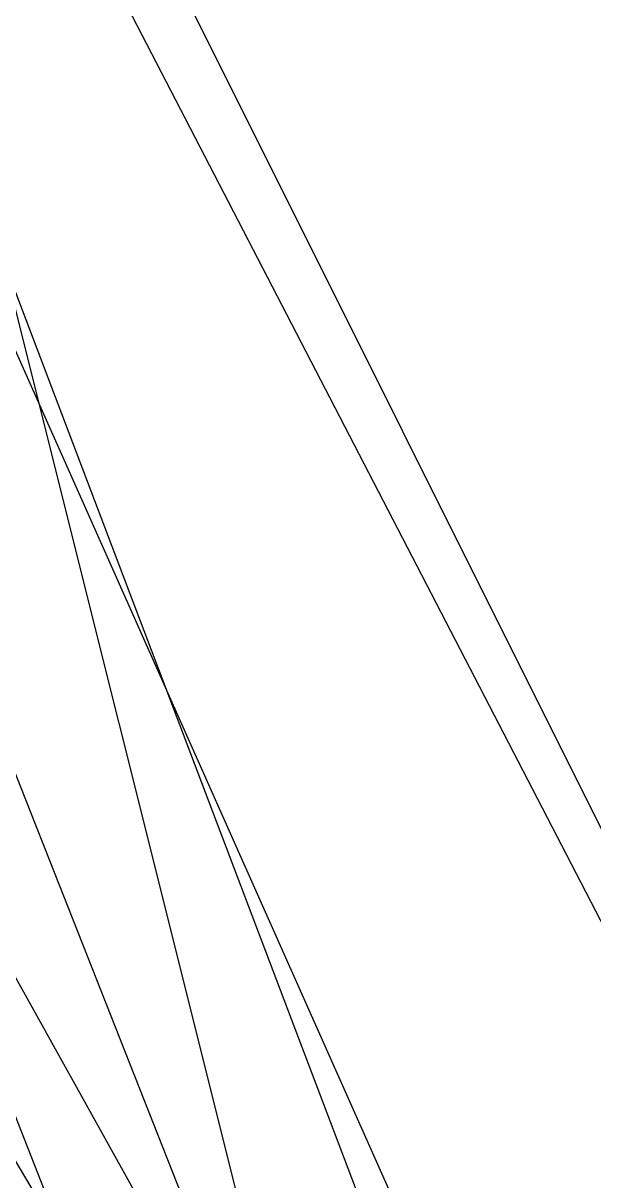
# Model space of a CAD drawing. Header units: millimetres. Extents: x -14906165 to 53546503, y 133836 to 58622790.
# Drawn here: x 43538355 to 44000657, y 39611371 to 40549494 of the extents above; entities that cross this region are included whole.
import ezdxf

# ---------------------------------------------------------------- set-up
doc = ezdxf.new("R2010")
doc.units = ezdxf.units.MM
doc.header["$LTSCALE"] = 100
doc.layers.add('标准形式增加', color=6, linetype='Continuous')

# ---------------------------------------------------------------- blocks, each defined once
blk = doc.blocks.new('绘图要素标准库V1.0 - 0416')
at = {"layer": '标准形式增加'}
for p, q in [((-567116.4, 652927), (-491994.7, 675601.2)), ((-562702.3, 653235), (-491994.7, 675601.2)), ((-581214.3, 647069.2), (-491817.7, 670253.6)), ((-491817.7, 670253.6), (-542863.2, 652593.1)), ((-530509.1, 655562), (-491817.7, 670253.6)), ((-562547.8, 653675.6), (-491817.7, 668289.9)), ((-565936, 650564.3), (-491817.7, 666806.3)), ((-535943.7, 655724.4), (-491817.7, 665322.6)), ((-590272.8, 653823.1), (-491817.7, 663750.5))]:
    blk.add_line(p, q, dxfattribs=at)

msp = doc.modelspace()

# ---------------------------------------------------------------- block references
at = {"lineweight": 5, "xscale": 64.06802830554443, "yscale": 73.4024339265743, "zscale": 64.06802830554443, "rotation": 277.4624694947158}
msp.add_blockref('绘图要素标准库V1.0 - 0416', (-22373, 103764), dxfattribs=at)

doc.saveas('drawing.dxf')
